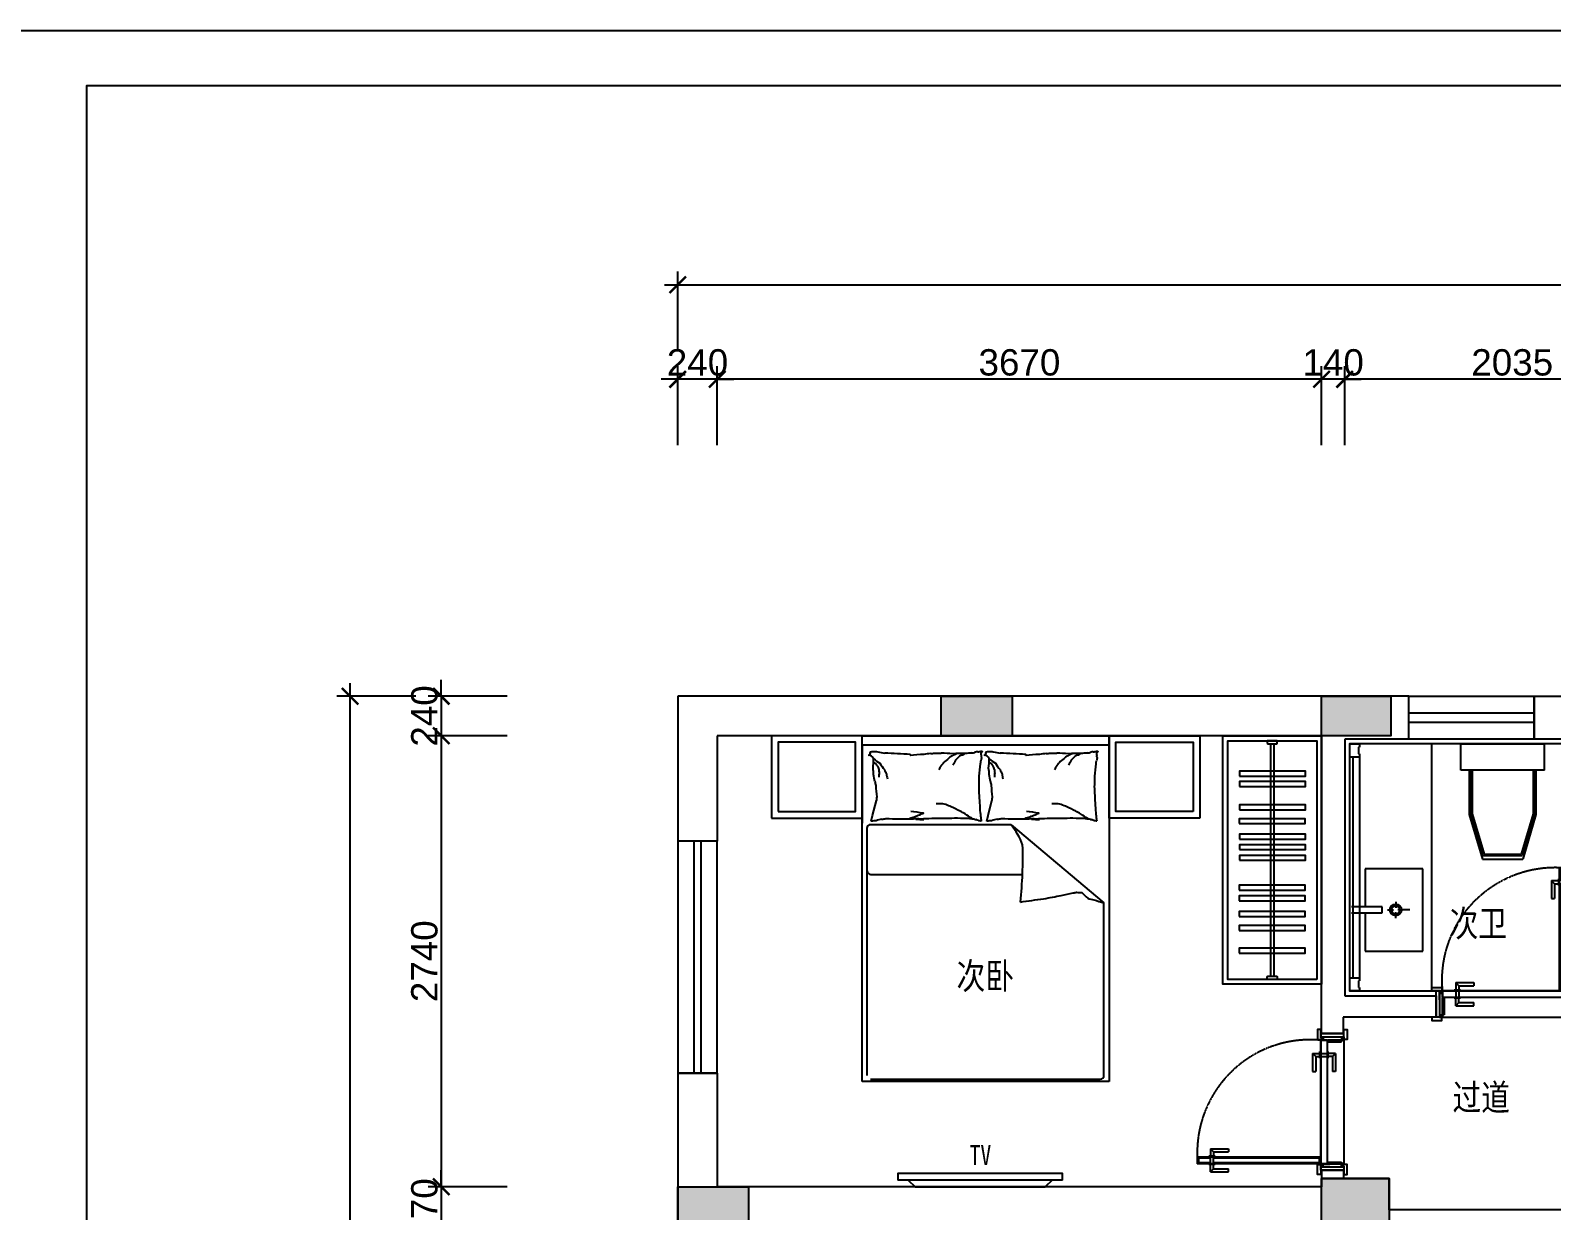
# Model space of a CAD drawing. Header units: millimetres. Extents: x 148889 to 229003, y -70503 to 111106.
# Drawn here: x 173253 to 182490, y 2003 to 9174 of the extents above; entities that cross this region are included whole.
import ezdxf
from ezdxf.lldxf.tags import DXFTag

# ---------------------------------------------------------------- set-up
doc = ezdxf.new("R2010")
doc.units = ezdxf.units.MM
doc.header["$PDMODE"] = 3
doc.linetypes.add('DASHED2', pattern=[0.375, 0.25, -0.125])
doc.linetypes.add('HIDDEN', pattern=[0.375, 0.25, -0.125])
for name, color, linetype in [('8', 8, 'Continuous'), ('C-门套', 16, 'Continuous'), ('P-原墙线', 7, 'Continuous'), ('P-固定家具1(到顶)', 3, 'Continuous'), ('P-固定家具2(不到顶)', 2, 'Continuous'), ('P-外部尺寸', 44, 'Continuous'), ('P-完成面', 1, 'Continuous'), ('P-文字', 3, 'Continuous'), ('P-新墙线', 4, 'Continuous'), ('P-洁具', 3, 'Continuous'), ('P-活动家具', 3, 'Continuous'), ('P-窗', 3, 'Continuous'), ('P-门', 1, 'Continuous'), ('P-门套', 1, 'Continuous'), ('大墨图框', 4, 'Continuous')]:
    doc.layers.add(name, color=color, linetype=linetype)
doc.styles.add('Arial', font='arial.ttf')
doc.styles.add('H1', font='SimSun.ttf')
tags = doc.linetypes.add('ACAD_ISO03W100', pattern=[30, 12, -18]).pattern_tags.tags
tags[6:7] = [DXFTag(74, 4), DXFTag(75, 0), DXFTag(340, '0'), DXFTag(46, 1.0), DXFTag(50, 0.0), DXFTag(44, 0.0), DXFTag(45, 0.0)]
tags[4:5] = [DXFTag(74, 4), DXFTag(75, 0), DXFTag(340, '0'), DXFTag(46, 1.0), DXFTag(50, 0.0), DXFTag(44, 0.0), DXFTag(45, 0.0)]
doc.dimstyles.new('1比80', dxfattribs={"dimscale": 80, "dimtxt": 2, "dimasz": 1.25, "dimexe": 1, "dimexo": 1, "dimgap": 0.25, "dimtad": 1, "dimdec": 0, "dimrnd": 0.005, "dimzin": 0, "dimdsep": 46, "dimtxsty": 'Arial', "dimblk": 'ARCHTICK', "dimcen": 0.125, "dimdle": 1, "dimclrd": 44, "dimclre": 44, "dimclrt": 50, "dimadec": 0, "dimazin": 0, "dimtfac": 1, "dimtdec": 0, "dimtix": 1, "dimtmove": 2, "dimatfit": 3, "dimldrblk": 'DOT', "dimfxl": 5, "dimfxlon": 1, "dimtvp": 1, "dimtolj": 1, "dimtzin": 0, "dimarcsym": 0})

# ---------------------------------------------------------------- blocks, each defined once
blk = doc.blocks.new('_ArchTick')
at = {"color": 0, "linetype": 'ByBlock', "const_width": 0.15}
blk.add_lwpolyline([(-0.5, -0.5), (0.5, 0.5)], dxfattribs=at)
blk = doc.blocks.new('*D160')
at = {"layer": 'Defpoints', "color": 0}
for p in [(181234, 7053.9), (183269, 6108.4), (181234, 4868.4)]:
    blk.add_point(p, dxfattribs=at)
at = {"layer": 'P-外部尺寸', "color": 44, "lineweight": -2}
for p, q in [((181234, 6653.9), (181234, 7133.9)), ((183269, 6653.9), (183269, 7133.9)), ((183349, 7053.9), (181154, 7053.9))]:
    blk.add_line(p, q, dxfattribs=at)
at = {"layer": 'P-外部尺寸', "color": 44, "lineweight": -2, "xscale": 100, "yscale": 100, "zscale": 100, "rotation": 180}
blk.add_blockref('_ArchTick', (181234, 7053.9), dxfattribs=at)
at = {"layer": 'P-外部尺寸', "color": 44, "lineweight": -2, "xscale": 100, "yscale": 100, "zscale": 100}
blk.add_blockref('_ArchTick', (183269, 7053.9), dxfattribs=at)
at = {"layer": 'P-外部尺寸', "color": 50, "insert": (182251.5, 7155.7), "char_height": 160, "attachment_point": 5, "style": 'Arial'}
blk.add_mtext('\\A1;2035', dxfattribs=at)
blk = doc.blocks.new('_Dot')
at = {"color": 0, "linetype": 'ByBlock', "lineweight": -2}
blk.add_line((-0.5, 0), (-1, 0), dxfattribs=at)
at = {"color": 0, "linetype": 'ByBlock', "const_width": 0.5}
blk.add_lwpolyline([(-0.25, 0, 1), (0.25, 0, 1)], format="xyb", close=True, dxfattribs=at)
blk = doc.blocks.new('*D161')
at = {"layer": 'Defpoints', "color": 0}
for p in [(181094, 7053.9), (181094, 4888.4), (181234, 4868.4)]:
    blk.add_point(p, dxfattribs=at)
at = {"layer": 'P-外部尺寸', "color": 44, "lineweight": -2}
for p, q in [((181094, 6653.9), (181094, 7133.9)), ((181234, 6653.9), (181234, 7133.9)), ((181094, 7053.9), (180994, 7053.9)), ((181234, 7053.9), (181094, 7053.9)), ((181234, 7053.9), (181334, 7053.9))]:
    blk.add_line(p, q, dxfattribs=at)
at = {"layer": 'P-外部尺寸', "color": 44, "lineweight": -2, "xscale": 100, "yscale": 100, "zscale": 100}
blk.add_blockref('_ArchTick', (181094, 7053.9), dxfattribs=at)
at = {"layer": 'P-外部尺寸', "color": 44, "lineweight": -2, "xscale": 100, "yscale": 100, "zscale": 100, "rotation": 180}
blk.add_blockref('_ArchTick', (181234, 7053.9), dxfattribs=at)
at = {"layer": 'P-外部尺寸', "color": 50, "insert": (181164, 7155.6), "char_height": 160, "attachment_point": 5, "style": 'Arial'}
blk.add_mtext('\\A1;140', dxfattribs=at)
blk = doc.blocks.new('*D162')
at = {"layer": 'Defpoints', "color": 0}
for p in [(177424, 7053.9), (177424, 4888.4), (181094, 4888.4)]:
    blk.add_point(p, dxfattribs=at)
at = {"layer": 'P-外部尺寸', "color": 44, "lineweight": -2}
for p, q in [((177424, 6653.9), (177424, 7133.9)), ((181094, 6653.9), (181094, 7133.9)), ((181174, 7053.9), (177344, 7053.9))]:
    blk.add_line(p, q, dxfattribs=at)
at = {"layer": 'P-外部尺寸', "color": 44, "lineweight": -2, "xscale": 100, "yscale": 100, "zscale": 100, "rotation": 180}
blk.add_blockref('_ArchTick', (177424, 7053.9), dxfattribs=at)
at = {"layer": 'P-外部尺寸', "color": 44, "lineweight": -2, "xscale": 100, "yscale": 100, "zscale": 100}
blk.add_blockref('_ArchTick', (181094, 7053.9), dxfattribs=at)
at = {"layer": 'P-外部尺寸', "color": 50, "insert": (179259, 7155.7), "char_height": 160, "attachment_point": 5, "style": 'Arial'}
blk.add_mtext('\\A1;3670', dxfattribs=at)
blk = doc.blocks.new('*D163')
at = {"layer": 'Defpoints', "color": 0}
for p in [(177184, 7053.9), (177184, 4888.4), (177424, 4888.4)]:
    blk.add_point(p, dxfattribs=at)
at = {"layer": 'P-外部尺寸', "color": 44, "lineweight": -2}
for p, q in [((177184, 6653.9), (177184, 7133.9)), ((177424, 6653.9), (177424, 7133.9)), ((177184, 7053.9), (177084, 7053.9)), ((177424, 7053.9), (177184, 7053.9)), ((177424, 7053.9), (177524, 7053.9))]:
    blk.add_line(p, q, dxfattribs=at)
at = {"layer": 'P-外部尺寸', "color": 44, "lineweight": -2, "xscale": 100, "yscale": 100, "zscale": 100}
blk.add_blockref('_ArchTick', (177184, 7053.9), dxfattribs=at)
at = {"layer": 'P-外部尺寸', "color": 44, "lineweight": -2, "xscale": 100, "yscale": 100, "zscale": 100, "rotation": 180}
blk.add_blockref('_ArchTick', (177424, 7053.9), dxfattribs=at)
at = {"layer": 'P-外部尺寸', "color": 50, "insert": (177304, 7155.6), "char_height": 160, "attachment_point": 5, "style": 'Arial'}
blk.add_mtext('\\A1;240', dxfattribs=at)
blk = doc.blocks.new('*D164')
at = {"layer": 'Defpoints', "color": 0}
for p in [(177967.7, 5128.4), (175747.9, 4888.4), (177967.7, 4888.4)]:
    blk.add_point(p, dxfattribs=at)
at = {"layer": 'P-外部尺寸', "color": 44, "lineweight": -2}
for p, q in [((175747.9, 5128.4), (175747.9, 5228.4)), ((176147.9, 5128.4), (175667.9, 5128.4)), ((175747.9, 5128.4), (175747.9, 4888.4)), ((176147.9, 4888.4), (175667.9, 4888.4)), ((175747.9, 4888.4), (175747.9, 4788.4))]:
    blk.add_line(p, q, dxfattribs=at)
at = {"layer": 'P-外部尺寸', "color": 44, "lineweight": -2, "xscale": 100, "yscale": 100, "zscale": 100}
for p, rotation in [((175747.9, 5128.4), 270), ((175747.9, 4888.4), 90)]:
    blk.add_blockref('_ArchTick', p, dxfattribs=dict(at, rotation=rotation))
at = {"layer": 'P-外部尺寸', "color": 50, "insert": (175646.2, 5008.4), "char_height": 160, "attachment_point": 5, "rotation": 90, "style": 'Arial'}
blk.add_mtext('\\A1;240', dxfattribs=at)
blk = doc.blocks.new('*D165')
at = {"layer": 'Defpoints', "color": 0}
for p in [(177967.7, 4888.4), (175747.9, 2148.4), (178732.7, 2148.4)]:
    blk.add_point(p, dxfattribs=at)
at = {"layer": 'P-外部尺寸', "color": 44, "lineweight": -2}
for p, q in [((175747.9, 4968.4), (175747.9, 2068.4)), ((176147.9, 4888.4), (175667.9, 4888.4)), ((176147.9, 2148.4), (175667.9, 2148.4))]:
    blk.add_line(p, q, dxfattribs=at)
at = {"layer": 'P-外部尺寸', "color": 44, "lineweight": -2, "xscale": 100, "yscale": 100, "zscale": 100}
for p, rotation in [((175747.9, 4888.4), 90), ((175747.9, 2148.4), 270)]:
    blk.add_blockref('_ArchTick', p, dxfattribs=dict(at, rotation=rotation))
at = {"layer": 'P-外部尺寸', "color": 50, "insert": (175646.2, 3518.4), "char_height": 160, "attachment_point": 5, "rotation": 90, "style": 'Arial'}
blk.add_mtext('\\A1;2740', dxfattribs=at)
blk = doc.blocks.new('*D166')
at = {"layer": 'Defpoints', "color": 0}
for p in [(178732.7, 2148.4), (175747.9, 1878.4), (178732.7, 1878.4)]:
    blk.add_point(p, dxfattribs=at)
at = {"layer": 'P-外部尺寸', "color": 44, "lineweight": -2}
for p, q in [((175747.9, 2148.4), (175747.9, 2248.4)), ((176147.9, 2148.4), (175667.9, 2148.4)), ((175747.9, 2148.4), (175747.9, 1878.4)), ((176147.9, 1878.4), (175667.9, 1878.4)), ((175747.9, 1878.4), (175747.9, 1778.4))]:
    blk.add_line(p, q, dxfattribs=at)
at = {"layer": 'P-外部尺寸', "color": 44, "lineweight": -2, "xscale": 100, "yscale": 100, "zscale": 100}
for p, rotation in [((175747.9, 2148.4), 270), ((175747.9, 1878.4), 90)]:
    blk.add_blockref('_ArchTick', p, dxfattribs=dict(at, rotation=rotation))
at = {"layer": 'P-外部尺寸', "color": 50, "insert": (175646.2, 2013.4), "char_height": 160, "attachment_point": 5, "rotation": 90, "style": 'Arial'}
blk.add_mtext('\\A1;270', dxfattribs=at)
blk = doc.blocks.new('*D171')
at = {"layer": 'Defpoints', "color": 0}
for p in [(175194.4, 5128.4), (176147.9, 5128.4), (176147.9, -3586.6)]:
    blk.add_point(p, dxfattribs=at)
at = {"layer": 'P-外部尺寸', "color": 44, "lineweight": -2}
for p, q in [((175194.4, -3666.6), (175194.4, 5208.4)), ((175594.4, 5128.4), (175114.4, 5128.4)), ((175594.4, -3586.6), (175114.4, -3586.6))]:
    blk.add_line(p, q, dxfattribs=at)
at = {"layer": 'P-外部尺寸', "color": 44, "lineweight": -2, "xscale": 100, "yscale": 100, "zscale": 100}
for p, rotation in [((175194.4, 5128.4), 90), ((175194.4, -3586.6), 270)]:
    blk.add_blockref('_ArchTick', p, dxfattribs=dict(at, rotation=rotation))
at = {"layer": 'P-外部尺寸', "color": 50, "insert": (175092.7, 770.9), "char_height": 160, "attachment_point": 5, "rotation": 90, "style": 'Arial'}
blk.add_mtext('\\A1;8715', dxfattribs=at)
blk = doc.blocks.new('*D172')
at = {"layer": 'Defpoints', "color": 0}
for p in [(191009, 7628.7), (177184, 6653.9), (191009, 6653.9)]:
    blk.add_point(p, dxfattribs=at)
at = {"layer": 'P-外部尺寸', "color": 44, "lineweight": -2}
for p, q in [((177184, 7228.7), (177184, 7708.7)), ((191009, 7228.7), (191009, 7708.7)), ((177104, 7628.7), (191089, 7628.7))]:
    blk.add_line(p, q, dxfattribs=at)
at = {"layer": 'P-外部尺寸', "color": 44, "lineweight": -2, "xscale": 100, "yscale": 100, "zscale": 100, "rotation": 180}
blk.add_blockref('_ArchTick', (177184, 7628.7), dxfattribs=at)
at = {"layer": 'P-外部尺寸', "color": 44, "lineweight": -2, "xscale": 100, "yscale": 100, "zscale": 100}
blk.add_blockref('_ArchTick', (191009, 7628.7), dxfattribs=at)
at = {"layer": 'P-外部尺寸', "color": 50, "insert": (184096.5, 7730.5), "char_height": 160, "attachment_point": 5, "style": 'Arial'}
blk.add_mtext('\\A1;13825', dxfattribs=at)
blk = doc.blocks.new('A$C6B365CFD')
at = {"layer": 'P-活动家具'}
for p, q in [((550, 0), (550, 2100)), ((550, 2100), (2050, 2100)), ((550, 2044), (2050, 2044)), ((2050, 2100), (2050, 0)), ((2050, 0), (550, 0))]:
    blk.add_line(p, q, dxfattribs=at)
at = {"layer": 'P-活动家具', "color": 252}
for p, q in [((550, 2044), (550, 1568.9)), ((2050, 2044), (2050, 1568.9)), ((613.3, 1615.2), (636.2, 1707)), ((1315.1, 1615.2), (1338.1, 1707)), ((604.9, 1581.9), (613.3, 1615.2)), ((1306.8, 1581.9), (1315.1, 1615.2)), ((578.7, 1537.2), (578.7, 35.7)), ((1453.9, 1559.4), (600.9, 1559.4)), ((1453.9, 1559.4), (2018.4, 1084.5)), ((600.9, 1256.5), (1522.5, 1256.5)), ((2018.4, 35.7), (2018.4, 1084.5)), ((600.9, 13.5), (1996.2, 13.5))]:
    blk.add_line(p, q, dxfattribs=at)
at = {"layer": 'P-活动家具'}
for points in [[(0, 1600), (550, 1600), (550, 2100), (0, 2100)], [(2600, 1600), (2050, 1600), (2050, 2100), (2600, 2100)]]:
    blk.add_lwpolyline(points, close=True, dxfattribs=at)
at = {"layer": 'P-活动家具', "color": 252}
for points in [[(40, 1640), (510, 1640), (510, 2060), (40, 2060)], [(2560, 1640), (2090, 1640), (2090, 2060), (2560, 2060)]]:
    blk.add_lwpolyline(points, close=True, dxfattribs=at)
for points in [[(617.7, 1943.5, 0.05369), (633.5, 1929.1, 0.070312), (642.5, 1915.5, 0.015448), (646.6, 1906, 0.013244), (650.8, 1894.6, 0.082127), (654.1, 1874.5, 0.064164), (650.8, 1848.7)], [(619.3, 1961.4, 0.077379), (658, 1933.2, 0.077379), (686.3, 1894.6, 0.047525), (697.3, 1867.3, 0.047525), (703, 1838.3)], [(1122.7, 1990.5, -0.027842), (1096.3, 1978.7, -0.048685), (1082.4, 1969.7, -0.023666), (1051.3, 1942.6, -0.031223), (1030.2, 1919.6, -0.046801), (1024.5, 1911.1, -0.023191), (1015.6, 1892.5)], [(1213.8, 1996.8, -0.088153), (1175.5, 1992.9, -0.088153), (1140.8, 1975.9, -0.077547), (1116.7, 1951.9, -0.077547), (1101.1, 1921.7)], [(1319.6, 1943.5, 0.05369), (1335.3, 1929.1, 0.070312), (1344.4, 1915.5, 0.015448), (1348.5, 1906, 0.013244), (1352.7, 1894.6, 0.082127), (1356, 1874.5, 0.064164), (1352.7, 1848.7)], [(1321.2, 1961.4, 0.077379), (1359.9, 1933.2, 0.077379), (1388.2, 1894.6, 0.047525), (1399.2, 1867.3, 0.047525), (1404.9, 1838.3)], [(1824.6, 1990.5, -0.027842), (1798.2, 1978.7, -0.048685), (1784.2, 1969.7, -0.023666), (1753.2, 1942.6, -0.031223), (1732.1, 1919.6, -0.046801), (1726.4, 1911.1, -0.023191), (1717.5, 1892.5)], [(1915.7, 1996.8, -0.088153), (1877.3, 1992.9, -0.088153), (1842.7, 1975.9, -0.077547), (1818.6, 1951.9, -0.077547), (1803, 1921.7)], [(1218, 1596.4, -0.016108), (1174.7, 1625.6, -0.024599), (1145, 1642.3, -0.009477), (1090.5, 1668.2, -0.015937), (1057.3, 1681.9, -0.072521), (1039.2, 1685.9, -0.033339), (998.9, 1686.1)], [(1919.9, 1596.4, -0.016108), (1876.6, 1625.6, -0.024599), (1846.8, 1642.3, -0.009477), (1792.4, 1668.2, -0.015937), (1759.2, 1681.9, -0.072521), (1741.1, 1685.9, -0.033339), (1700.8, 1686.1)], [(837.5, 1598.1, -0.009729), (867.8, 1608.2, -0.009729), (897.7, 1619.4, -0.007971), (921.8, 1629.4, -0.002711), (845.7, 1640.2)], [(1539.3, 1598.1, -0.009729), (1569.7, 1608.2, -0.009729), (1599.6, 1619.4, -0.007971), (1623.7, 1629.4, -0.002711), (1547.5, 1640.2)], [(1510.8, 1089.2, -0.007297), (1651.9, 1109, -0.009508), (1759.4, 1129, -0.006616), (1831.7, 1145, 0.023828), (1851.9, 1148.7, 0.052541), (1883.7, 1148.2, 0.032755), (1919.9, 1112.6, 0.013133), (1957.1, 1103.1, 0.007859), (2018.4, 1084.5)]]:
    blk.add_lwpolyline(points, format="xyb", dxfattribs=at)
for centre, radius, start, end in [((585.6, 1996.5), 14.6, 281.27238, 26.58052), ((585.6, 1944.3), 38, 26.58052, 85.59979), ((598.7, 2103.5), 100.4, 270, 281.27238), ((72.9, 1961.7), 546.5, 353.76763, 360), ((644.6, 2182.1), 179, 261.5628, 270), ((736.4, 2329), 338.6, 254.25602, 261.5628), ((545.2, -2387.9), 4384.2, 86.1196, 88.15023), ((839.3, 1983.1), 4.11, 303.62062, 49.83043), ((924.4, 1461.1), 525.1, 90.00391, 99.07304), ((1028.4, 1407.4), 588.1, 96.08669, 100.18988), ((958.5, 2161.3), 169.3, 272.53858, 280.18988), ((1015.4, 2315.5), 321.9, 265.19815, 272.53858), ((1019.9, 1023.7), 970.2, 85.19815, 89.42426), ((1156.4, 331.2), 1660.3, 89.42426, 91.90789), ((1256.7, 1083.2), 912, 91.90789, 95.25919), ((1256.9, 1943.2), 59.9, 95.25919, 120.65125), ((1253.8, 2034.8), 32.1, 265.69746, 300.65125), ((1052.6, 1976.3), 220.4, 347.89054, 352.3191), ((1280.5, 2033.1), 27.9, 248.2117, 265.69746), ((1541.6, 1908.2), 273.4, 167.89054, 171.86652), ((1308.2, 1978.8), 36.4, 171.86652, 201.42098), ((1273.2, 2001.4), 4.75, 258.10694, 338.0096), ((1256.1, 1990.5), 17.3, 338.0096, 21.42098), ((1280.1, 2000.5), 2.58, 78.10694, 199.56397), ((1282, 2006.6), 3.8, 199.56397, 248.2117), ((1287.5, 1996.5), 14.6, 281.27238, 26.58052), ((1287.4, 1944.3), 38, 26.58052, 85.59979), ((1300.5, 2103.5), 100.4, 270, 281.27238), ((774.8, 1961.7), 546.5, 353.76763, 360), ((1346.4, 2182.1), 179, 261.5628, 270), ((1438.3, 2329), 338.6, 254.25602, 261.5628), ((1247.1, -2387.9), 4384.2, 86.1196, 88.15023), ((1541.2, 1983.1), 4.11, 303.62062, 49.83043), ((1626.3, 1461.1), 525.1, 90.00391, 99.07304), ((1730.3, 1407.4), 588.1, 96.08669, 100.18988), ((1660.4, 2161.3), 169.3, 272.53858, 280.18988), ((1717.3, 2315.5), 321.9, 265.19815, 272.53858), ((1721.8, 1023.7), 970.2, 85.19815, 89.42426), ((1858.3, 331.2), 1660.3, 89.42426, 91.90789), ((1958.6, 1083.2), 912, 91.90789, 95.25919), ((1958.8, 1943.2), 59.9, 95.25919, 120.65125), ((1955.7, 2034.8), 32.1, 265.69746, 300.65125), ((1754.5, 1976.3), 220.4, 347.89054, 352.3191), ((1982.4, 2033.1), 27.9, 248.2117, 265.69746), ((2243.5, 1908.2), 273.4, 167.89054, 171.86652), ((2010.1, 1978.8), 36.4, 171.86652, 201.42098), ((1975.1, 2001.4), 4.75, 258.10694, 338.0096), ((1958, 1990.5), 17.3, 338.0096, 21.42098), ((1981.9, 2000.5), 2.58, 78.10694, 199.56397), ((1983.9, 2006.6), 3.8, 199.56397, 248.2117), ((392.7, 1864.2), 226.6, 360, 9.68436), ((-338.6, 1657.1), 980, 9.68436, 12.19838), ((506.9, 1832.6), 754.1, 356.63125, 1.63309), ((255.3, 1989.7), 1014.5, 352.3191, 356.63125), ((1094.6, 1864.2), 226.6, 360, 9.68436), ((363.3, 1657.1), 980, 9.68436, 12.19838), ((1208.8, 1832.6), 754.1, 356.63125, 1.63309), ((957.2, 1989.7), 1014.5, 352.3191, 356.63125), ((976.4, 1871.1), 352.4, 188.00505, 192.19838), ((1363.2, 1830.7), 732, 182.66488, 188.00505), ((-255, 1707.4), 1516.9, 1.63309, 3.05496), ((1678.3, 1871.1), 352.4, 188.00505, 192.19838), ((2065.1, 1830.7), 732, 182.66488, 188.00505), ((446.8, 1707.4), 1516.9, 1.63309, 3.05496), ((711.4, 1710.5), 75.2, 165.9548, 182.66488), ((-13861, 824.5), 15150.6, 3.05496, 3.50486), ((1413.2, 1710.5), 75.2, 165.9548, 182.66488), ((-13159.1, 824.5), 15150.6, 3.05496, 3.50486), ((605, 1580.8), 1.02, 345.95506, 94.08294), ((655.5, 1283.9), 300.8, 94.08294, 99.4841), ((710.4, 1340.4), 255.2, 99.4841, 107.38641), ((653.4, 1724.3), 133, 276.43405, 287.38641), ((801.1, 3367.5), 1773.4, 266.51017, 271.94522), ((873.6, 1339.8), 255.6, 78.44144, 92.74906), ((816, 2861), 1268.9, 272.69346, 274.76579), ((997.3, 3053.5), 1465.1, 265.23375, 267.16236), ((881.4, 3089.4), 1493.5, 271.53552, 274.12818), ((1020.7, 7953.6), 6353.9, 269.71345, 270.97038), ((1208.9, 2891.5), 1293.3, 266.42603, 269.71345), ((1238.5, 1756.1), 162.1, 257.13096, 266.42603), ((1251.5, 1639.1), 50.3, 242.71588, 257.13096), ((1216.5, 1508.2), 85.3, 62.71588, 73.77885), ((1243.5, 1487.5), 97.2, 73.77885, 82.8796), ((916.6, 1569.9), 356.9, 3.50486, 9.99836), ((1272.1, 1580.4), 1.47, 82.8796, 163.30223), ((1293.4, 1585.6), 21.5, 163.30223, 189.99836), ((1306.9, 1580.8), 1.02, 345.95506, 94.08294), ((1357.4, 1283.9), 300.8, 94.08294, 99.4841), ((1412.3, 1340.4), 255.2, 99.4841, 107.38641), ((1355.3, 1724.3), 133, 276.43405, 287.38641), ((1503, 3367.5), 1773.4, 266.51017, 271.94522), ((1575.5, 1339.8), 255.6, 78.44144, 92.74906), ((1517.8, 2861), 1268.9, 272.69346, 274.76579), ((1699.2, 3053.5), 1465.1, 265.23375, 267.16236), ((1583.3, 3089.4), 1493.5, 271.53552, 274.12818), ((1722.5, 7953.6), 6353.9, 269.71345, 270.97038), ((1910.8, 2891.5), 1293.3, 266.42603, 269.71345), ((1940.4, 1756.1), 162.1, 257.13096, 266.42603), ((1953.4, 1639.1), 50.3, 242.71588, 257.13096), ((1918.3, 1508.2), 85.3, 62.71588, 73.77885), ((1945.4, 1487.5), 97.2, 73.77885, 82.8796), ((1618.5, 1569.9), 356.9, 3.50486, 9.99836), ((1973.9, 1580.4), 1.47, 82.8796, 163.30223), ((1995.3, 1585.6), 21.5, 163.30223, 189.99836), ((600.9, 1537.2), 22.2, 90, 180), ((1133, 1293.5), 416.7, 20.14884, 39.64454), ((-974.7, 1359.3), 2500.1, 353.79846, 1.78212), ((603.3, 1278.6), 22.2, 180, 270), ((1996.2, 35.7), 22.2, 270, 360)]:
    blk.add_arc(centre, radius, start, end, dxfattribs=at)
blk = doc.blocks.new('A$C224B1EEF')
at = {"color": 252}
for p, q in [((59.8, 427.4), (134.4, 679.4)), ((68.5, 426.1), (140.9, 670.6)), ((373, 679.4), (134.4, 679.4)), ((366.5, 670.6), (140.9, 670.6)), ((438.8, 426.1), (366.5, 670.6)), ((447.5, 427.4), (373, 679.4)), ((59.8, 160), (59.8, 427.4)), ((68.5, 160), (68.5, 426.1)), ((438.8, 160), (438.8, 426.1)), ((447.5, 160), (447.5, 427.4))]:
    blk.add_line(p, q, dxfattribs=at)
at = {"layer": '8'}
for p, q in [((0, 160), (507.4, 160)), ((0, 160), (0, 1)), ((0, 160), (0, 1)), ((507.4, 160), (507.4, 1)), ((507.4, 160), (507.4, 1)), ((507.4, 1), (0, 1))]:
    blk.add_line(p, q, dxfattribs=at)
at = {"layer": 'P-固定家具2(不到顶)', "color": 3}
for p, q in [((51.1, 428.7), (131.7, 701.1)), ((375.6, 701.1), (131.7, 701.1)), ((456.2, 428.7), (375.6, 701.1)), ((51.1, 160), (51.1, 428.7)), ((456.2, 160), (456.2, 428.7))]:
    blk.add_line(p, q, dxfattribs=at)
blk = doc.blocks.new('A$C404574AA')
at = {"layer": 'P-门', "color": 252, "linetype": 'ACAD_ISO03W100', "ltscale": 0.001}
for p, q in [((50, 753, 233.2), (50, 3, 233.2)), ((50, 753, 233.2), (90, 753, 233.2)), ((90, 753, 233.2), (90, 3, 233.2)), ((90, 3, 233.2), (90, 743, 233.2)), ((0, 82.9, 233.2), (0, 192.4, 233.2)), ((0, 192.4, 233.2), (19, 192.4, 233.2)), ((19, 101.9, 233.2), (19, 192.4, 233.2)), ((140, 192.4, 233.2), (121, 192.4, 233.2)), ((121, 101.9, 233.2), (121, 192.4, 233.2)), ((140, 82.9, 233.2), (140, 192.4, 233.2)), ((19, 101.9, 233.2), (0, 82.9, 233.2)), ((19, 101.9, 233.2), (45, 101.9, 233.2)), ((45, 112.4, 233.2), (45, 72.4, 233.2)), ((45, 112.4, 233.2), (50, 112.4, 233.2)), ((90, 102.2, 233.2), (50, 102.2, 233.2)), ((95, 112.4, 233.2), (90, 112.4, 233.2)), ((95, 112.4, 233.2), (95, 72.4, 233.2)), ((121, 101.9, 233.2), (95, 101.9, 233.2)), ((121, 101.9, 233.2), (140, 82.9, 233.2)), ((0, 82.9, 233.2), (45, 82.9, 233.2)), ((45, 72.4, 233.2), (50, 72.4, 233.2)), ((90, 82.7, 233.2), (50, 82.7, 233.2)), ((50, 3, 233.2), (90, 3, 233.2)), ((95, 72.4, 233.2), (90, 72.4, 233.2)), ((140, 82.9, 233.2), (95, 82.9, 233.2))]:
    blk.add_line(p, q, dxfattribs=at)
at = {"layer": 'P-门'}
for p, q in [((90, 753, 233.2), (840, 753, 233.2)), ((90, 713, 233.2), (90, 753, 233.2)), ((650.6, 803, 233.2), (650.6, 784, 233.2)), ((760.1, 803, 233.2), (650.6, 803, 233.2)), ((741.1, 784, 233.2), (650.6, 784, 233.2)), ((730.6, 758, 233.2), (730.6, 753, 233.2)), ((730.6, 758, 233.2), (770.6, 758, 233.2)), ((740.8, 753, 233.2), (740.8, 713, 233.2)), ((741.1, 784, 233.2), (760.1, 803, 233.2)), ((741.1, 784, 233.2), (741.1, 758, 233.2)), ((760.1, 803, 233.2), (760.1, 758, 233.2)), ((760.3, 753, 233.2), (760.3, 713, 233.2)), ((770.6, 758, 233.2), (770.6, 753, 233.2)), ((840, 713, 233.2), (840, 753, 233.2)), ((90, 713, 233.2), (840, 713, 233.2)), ((741.1, 682, 233.2), (650.6, 682, 233.2)), ((650.6, 663, 233.2), (650.6, 682, 233.2)), ((760.1, 663, 233.2), (650.6, 663, 233.2)), ((730.6, 708, 233.2), (730.6, 713, 233.2)), ((730.6, 708, 233.2), (770.6, 708, 233.2)), ((741.1, 682, 233.2), (741.1, 708, 233.2)), ((741.1, 682, 233.2), (760.1, 663, 233.2)), ((760.1, 663, 233.2), (760.1, 708, 233.2)), ((770.6, 708, 233.2), (770.6, 713, 233.2))]:
    blk.add_line(p, q, dxfattribs=at)
at = {"layer": 'P-门', "color": 252}
for p, q in [((100, 713, 233.2), (100, 753, 233.2)), ((100, 747, 233.2), (740.8, 747, 233.2)), ((760.3, 747, 233.2), (832, 747, 233.2)), ((832, 713, 233.2), (832, 753, 233.2)), ((100, 719, 233.2), (740.8, 719, 233.2)), ((760.3, 719, 233.2), (832, 719, 233.2))]:
    blk.add_line(p, q, dxfattribs=at)
at = {"layer": 'P-门', "color": 252, "linetype": 'DASHED2'}
blk.add_arc((154.7, 685.8, 233.2), 685.8, 264.58541, 2.27588, dxfattribs=at)
blk = doc.blocks.new('A$C6DFF2702')
for p, q in [((0, 40), (1000, 40)), ((62.8, 40), (104.7, 0)), ((937.2, 40), (895.3, 0))]:
    blk.add_line(p, q)
for points in [[(0, 40), (0, 80), (1000, 80), (1000, 40)], [(895.3, 0), (104.7, 0)]]:
    blk.add_lwpolyline(points)
blk = doc.blocks.new('A$C435F4F1D')
at = {"layer": 'P-活动家具', "xscale": -1}
blk.add_blockref('A$C6DFF2702', (1000, 0), dxfattribs=at)
at = {"layer": 'P-文字', "style": 'H1', "width": 0.8}
blk.add_text('TV', height=120, dxfattribs=at).set_placement((436.6, 133))
blk = doc.blocks.new('sfbhsrdfbh')
at = {"layer": '大墨图框', "color": 4, "linetype": 'ByBlock', "ltscale": 100}
for points in [[(56.17, 280.38), (476.17, 280.38), (476.17, -16.59), (56.17, -16.59)], [(438.91, 274.48), (68.08, 274.48), (68.08, -8.51), (438.91, -8.51)]]:
    blk.add_lwpolyline(points, close=True, dxfattribs=at)

msp = doc.modelspace()

# ---------------------------------------------------------------- hatches: boundary and pattern name
at = {"layer": 'P-原墙线'}
h = msp.add_hatch(color=8, dxfattribs=at)
h.dxf.hatch_style = 1
h.paths.add_polyline_path([(188999, 6108.4), (188999, 5798.4), (189409, 5798.4), (189409, 6108.4)])
h.paths.add_polyline_path([(189299, 2638.4), (188999, 2638.4), (188999, 2138.4), (189299, 2138.4)])
h.paths.add_polyline_path([(189399, -1236.6), (188999, -1236.6), (188999, -1586.6), (189399, -1586.6)])
h.paths.add_polyline_path([(190569, -1586.6), (191219, -1586.6), (191219, -1236.6), (190569, -1236.6)])
h.paths.add_polyline_path([(184379, -3316.6), (184379, -3736.6), (184754, -3736.6), (184754, -3316.6)])
h.paths.add_polyline_path([(186824, -4886.6), (187099, -4886.6), (187099, -4556.6), (186824, -4556.6)])
h.paths.add_polyline_path([(190569, -4646.6), (190569, -4886.6), (191219, -4886.6), (191219, -4646.6)])
h.paths.add_polyline_path([(179204, -3196.6), (178724, -3196.6), (178724, -3586.6), (179204, -3586.6)])
h.paths.add_polyline_path([(177754, -1116.6), (177754, -866.6), (177184, -866.6), (177184, -1116.6)])
h.paths.add_polyline_path([(177184, 2148.4), (177184, 1788.4), (177614, 1788.4), (177614, 2148.4)])
h.paths.add_polyline_path([(181504, 1878.4), (181504, 2198.4), (181094, 2198.4), (181094, 1878.4)])
h.paths.add_polyline_path([(184289, 1878.4), (184614, 1878.4), (184614, 2508.4), (184289, 2508.4)])
h.paths.add_polyline_path([(183509, 6108.4), (183269, 6108.4), (183269, 5748.4), (183509, 5748.4)])
h.paths.add_polyline_path([(181514, 4888.4), (181514, 5128.4), (181094, 5128.4), (181094, 4888.4)])
h.paths.add_polyline_path([(179214, 5128.4), (178784, 5128.4), (178784, 4888.4), (179214, 4888.4)])

# ---------------------------------------------------------------- linework, layer by layer
at = {"layer": 'C-门套', "linetype": 'HIDDEN', "elevation": 116.6}
for points in [[(181829, 3178.4), (182579, 3178.4), (182579, 3338.4), (181829, 3338.4)], [(181229, 3038.4), (181229, 2288.4), (181089, 2288.4), (181089, 3038.4)]]:
    msp.add_lwpolyline(points, close=True, dxfattribs=at)
at = {"layer": 'C-门套', "linetype": 'HIDDEN'}
msp.add_lwpolyline([(181504, 1878.4), (182604, 1878.4), (182604, 2008.4), (181504, 2008.4)], close=True, dxfattribs=at)
at = {"layer": 'P-原墙线'}
for p, q in [((181624, 5128.4), (177184, 5128.4)), ((177184, 5128.4), (177184, 4248.4)), ((181624, 4868.4), (181624, 5128.4)), ((182384, 4868.4), (182384, 5128.4)), ((182384, 5128.4), (183269, 5128.4)), ((181094, 4888.4), (177424, 4888.4)), ((177424, 4888.4), (177424, 4248.4)), ((181094, 3078.4), (181094, 4888.4)), ((181624, 4868.4), (181234, 4868.4)), ((181234, 4868.4), (181234, 3308.4)), ((183509, 4868.4), (182384, 4868.4)), ((177424, 4248.4), (177184, 4248.4)), ((181234, 3308.4), (181789, 3308.4)), ((181789, 3308.4), (181789, 3178.4)), ((181789, 3178.4), (181224, 3178.4)), ((181224, 3178.4), (181224, 3078.4)), ((181224, 3078.4), (181094, 3078.4)), ((181224, 3078.4), (181094, 3078.4)), ((177424, 2838.4), (177184, 2838.4)), ((177184, 2838.4), (177184, 1673.4)), ((177424, 2838.4), (177424, 2148.4)), ((181094, 2148.4), (177424, 2148.4)), ((181504, 2198.4), (181094, 2198.4)), ((181094, 2198.4), (181094, 2148.4)), ((181504, 2008.4), (181504, 2198.4))]:
    msp.add_line(p, q, dxfattribs=at)
for points in [[(179214, 4888.4), (178784, 4888.4), (178784, 5128.4), (179214, 5128.4)], [(181094, 5128.4), (181514, 5128.4), (181514, 4888.4), (181094, 4888.4)], [(177614, 1788.4), (177184, 1788.4), (177184, 2148.4), (177614, 2148.4)], [(181094, 2198.4), (181504, 2198.4), (181504, 1878.4), (181094, 1878.4)]]:
    msp.add_lwpolyline(points, close=True, dxfattribs=at)
at = {"layer": 'P-固定家具1(到顶)', "color": 252}
for p, q in [((180784, 4838.4), (180784, 3428.4)), ((180804, 4838.4), (180804, 3428.4))]:
    msp.add_line(p, q, dxfattribs=at)
at = {"layer": 'P-固定家具1(到顶)'}
msp.add_lwpolyline([(181094, 3378.4), (180494, 3378.4), (180494, 4888.4), (181094, 4888.4)], close=True, dxfattribs=at)
at = {"layer": 'P-固定家具1(到顶)', "color": 252}
for points in [[(181064, 3408.4), (180524, 3408.4), (180524, 4858.4), (181064, 4858.4)], [(180595.8, 4643.6), (180995.8, 4643.6), (180995.8, 4673.6), (180595.8, 4673.6)], [(180595.8, 4579.5), (180995.8, 4579.5), (180995.8, 4609.5), (180595.8, 4609.5)], [(180595.8, 4438.1), (180995.8, 4438.1), (180995.8, 4468.1), (180595.8, 4468.1)], [(180594, 4354.5), (180994, 4354.5), (180994, 4384.5), (180594, 4384.5)], [(180595.8, 4260.4), (180995.8, 4260.4), (180995.8, 4290.4), (180595.8, 4290.4)], [(180595.8, 4196.3), (180995.8, 4196.3), (180995.8, 4226.3), (180595.8, 4226.3)], [(180595.8, 4131.6), (180995.8, 4131.6), (180995.8, 4161.6), (180595.8, 4161.6)], [(180594, 3950), (180994, 3950), (180994, 3980), (180594, 3980)], [(180594, 3885.9), (180994, 3885.9), (180994, 3915.9), (180594, 3915.9)], [(180594, 3789.9), (180994, 3789.9), (180994, 3819.9), (180594, 3819.9)], [(180594, 3705.5), (180994, 3705.5), (180994, 3735.5), (180594, 3735.5)], [(180594, 3567.9), (180994, 3567.9), (180994, 3597.9), (180594, 3597.9)]]:
    msp.add_lwpolyline(points, close=True, dxfattribs=at)
for points in [[(180764, 4858.4), (180764, 4843.4, 0.414214), (180769, 4838.4), (180819, 4838.4, 0.414214), (180824, 4843.4), (180824, 4858.4)], [(180764, 3408.4), (180764, 3423.4, -0.414214), (180769, 3428.4), (180819, 3428.4, -0.414214), (180824, 3423.4), (180824, 3408.4)]]:
    msp.add_lwpolyline(points, format="xyb", close=True, dxfattribs=at)
at = {"layer": 'P-完成面'}
msp.add_lwpolyline([(181264, 4838.4), (181264, 3338.4), (183059, 3338.4), (183059, 3618.4), (182694, 3618.4), (182694, 3738.4), (183604, 3738.4), (183604, 4838.4)], close=True, dxfattribs=at)
at = {"layer": 'P-新墙线'}
msp.add_lwpolyline([(181229, 2248.4), (181094, 2248.4), (181094, 2198.4), (181229, 2198.4)], close=True, dxfattribs=at)
at = {"layer": 'P-洁具', "color": 252}
for p, q in [((181264, 4838.4), (181324, 4838.4)), ((181324, 4818.4), (181319, 4818.4)), ((181319, 4818.4), (181319, 4778.4)), ((181324, 4838.4), (181324, 4818.4)), ((181324, 4758.4), (181264, 4758.4)), ((181284, 4758.4), (181284, 3418.4)), ((181319, 4778.4), (181324, 4778.4)), ((181324, 4778.4), (181324, 4758.4)), ((181324, 4758.4), (181324, 3418.4)), ((181709, 4080.2), (181359, 4080.2)), ((181359, 4080.2), (181359, 3849.2)), ((181709, 3580.2), (181709, 4080.2)), ((181544, 3879.7), (181544, 3843.3)), ((181461.7, 3849.2), (181275.6, 3849.2)), ((181275.6, 3812.2), (181461.7, 3812.2)), ((181359, 3812.2), (181359, 3580.2)), ((181461.7, 3812.2), (181461.7, 3849.2)), ((181494.5, 3830.2), (181530.9, 3830.2)), ((181544, 3780.7), (181544, 3817.1)), ((181629.3, 3830.2), (181557, 3830.2)), ((181359, 3580.2), (181709, 3580.2)), ((181264, 3418.4), (181324, 3418.4)), ((181324, 3418.4), (181324, 3398.4)), ((181324, 3338.4), (181264, 3338.4)), ((181324, 3398.4), (181319, 3398.4)), ((181319, 3398.4), (181319, 3358.4)), ((181319, 3358.4), (181324, 3358.4)), ((181324, 3358.4), (181324, 3338.4))]:
    msp.add_line(p, q, dxfattribs=at)
at = {"layer": 'P-洁具', "color": 2}
msp.add_lwpolyline([(181764, 3338.4), (181764, 4838.4), (181264, 4838.4), (181264, 3338.4)], close=True, dxfattribs=at)
at = {"layer": 'P-洁具', "color": 252}
for radius in [35, 25]:
    msp.add_circle((181544, 3830.2), radius, dxfattribs=at)
at = {"layer": 'P-窗'}
for p, q in [((181624, 5028.4), (182384, 5028.4)), ((182384, 4968.4), (181624, 4968.4)), ((177284, 2838.4), (177284, 4248.4)), ((177324, 4248.4), (177324, 2838.4))]:
    msp.add_line(p, q, dxfattribs=at)
for points in [[(182384, 4868.4), (181624, 4868.4), (181624, 5128.4), (182384, 5128.4)], [(177184, 2838.4), (177424, 2838.4), (177424, 4248.4), (177184, 4248.4)]]:
    msp.add_lwpolyline(points, close=True, dxfattribs=at)
at = {"layer": 'P-门套'}
for p, q in [((181789, 3178.4), (181789, 3338.4)), ((181789, 3338.4), (181809, 3338.4)), ((181809, 3338.4), (181809, 3178.4)), ((181809, 3338.4), (181809, 3283.4)), ((181809, 3283.4), (181809, 3338.4)), ((181809, 3338.4), (181816, 3338.4)), ((181816, 3338.4, 116.6), (181816, 3323.4, 116.6)), ((181824, 3323.4, 116.6), (181824, 3338.4, 116.6)), ((181824, 3338.4, 116.6), (181829, 3338.4, 116.6)), ((181829, 3338.4, 116.6), (181829, 3293.4, 116.6)), ((181809, 3283.4), (181809, 3178.4)), ((181816, 3323.4, 116.6), (181824, 3323.4, 116.6)), ((181829, 3293.4, 116.6), (181829, 3178.4, 116.6)), ((181809, 3178.4), (181789, 3178.4)), ((181809, 3178.4), (181816, 3178.4)), ((181816, 3178.4, 116.6), (181816, 3193.4, 116.6)), ((181816, 3193.4, 116.6), (181824, 3193.4, 116.6)), ((181824, 3193.4, 116.6), (181824, 3178.4, 116.6)), ((181824, 3178.4, 116.6), (181829, 3178.4, 116.6)), ((181829, 3178.4, 116.6), (181829, 3193.4, 116.6)), ((181829, 3193.4, 116.6), (181829, 3178.4, 116.6)), ((181089, 3078.4), (181229, 3078.4)), ((181089, 3078.4), (181089, 3058.4)), ((181089, 3058.4), (181229, 3058.4)), ((181089, 3058.4), (181144, 3058.4)), ((181089, 3058.4), (181089, 3051.4)), ((181089, 3051.4, 116.6), (181104, 3051.4, 116.6)), ((181104, 3051.4, 116.6), (181104, 3043.4, 116.6)), ((181229, 3051.4, 116.6), (181214, 3051.4, 116.6)), ((181214, 3051.4, 116.6), (181214, 3043.4, 116.6)), ((181229, 3058.4), (181229, 3078.4)), ((181229, 3058.4), (181229, 3051.4)), ((181104, 3043.4, 116.6), (181089, 3043.4, 116.6)), ((181089, 3043.4, 116.6), (181089, 3038.4, 116.6)), ((181089, 3038.4, 116.6), (181134, 3038.4, 116.6)), ((181134, 3038.4, 116.6), (181229, 3038.4, 116.6)), ((181214, 3043.4, 116.6), (181229, 3043.4, 116.6)), ((181229, 3038.4, 116.6), (181214, 3038.4, 116.6)), ((181214, 3038.4, 116.6), (181229, 3038.4, 116.6)), ((181229, 3043.4, 116.6), (181229, 3038.4, 116.6)), ((181089, 2283.4, 233.2), (181089, 2288.4, 233.2)), ((181089, 2288.4, 233.2), (181134, 2288.4, 233.2)), ((181104, 2283.4, 233.2), (181089, 2283.4, 233.2)), ((181089, 2268.4, 116.6), (181089, 2275.4, 116.6)), ((181089, 2275.4, 233.2), (181104, 2275.4, 233.2)), ((181089, 2268.4, 116.6), (181229, 2268.4)), ((181089, 2248.4, 116.6), (181089, 2268.4, 116.6)), ((181089, 2268.4, 116.6), (181144, 2268.4, 116.6)), ((181144, 2268.4, 116.6), (181089, 2268.4, 116.6)), ((181089, 2248.4, 192), (181229, 2248.4)), ((181104, 2275.4, 233.2), (181104, 2283.4, 233.2)), ((181134, 2288.4, 233.2), (181229, 2288.4, 116.6)), ((181144, 2268.4, 116.6), (181229, 2268.4)), ((181229, 2288.4, 116.6), (181214, 2288.4, 116.6)), ((181214, 2288.4, 116.6), (181229, 2288.4, 116.6)), ((181214, 2275.4, 116.6), (181214, 2283.4, 116.6)), ((181214, 2283.4, 116.6), (181229, 2283.4, 116.6)), ((181229, 2275.4, 116.6), (181214, 2275.4, 116.6)), ((181229, 2283.4, 116.6), (181229, 2288.4, 116.6)), ((181229, 2268.4), (181229, 2275.4)), ((181229, 2268.4), (181229, 2248.4))]:
    msp.add_line(p, q, dxfattribs=at)
for points in [[(181816, 3338.4), (181764, 3338.4), (181764, 3358.4), (181824, 3358.4), (181824, 3338.4)], [(181816, 3178.4), (181764, 3178.4), (181764, 3158.4), (181824, 3158.4), (181824, 3178.4)], [(181089, 3051.4), (181089, 3103.4), (181069, 3103.4), (181069, 3043.4), (181089, 3043.4)], [(181229, 3051.4), (181229, 3103.4), (181249, 3103.4), (181249, 3043.4), (181229, 3043.4)], [(181229, 2275.4), (181229, 2223.4), (181249, 2223.4), (181249, 2283.4), (181229, 2283.4)]]:
    msp.add_lwpolyline(points, dxfattribs=at)
at = {"layer": 'P-门套', "elevation": -116.6}
for points in [[(181839, 3193.4), (181829, 3193.4), (181829, 3293.4), (181839, 3293.4)], [(181214, 3028.4), (181214, 3038.4), (181134, 3038.4), (181134, 3028.4)]]:
    msp.add_lwpolyline(points, close=True, dxfattribs=at)
at = {"layer": 'P-门套', "elevation": 116.6}
msp.add_lwpolyline([(181089, 2275.4), (181089, 2223.4), (181069, 2223.4), (181069, 2283.4), (181089, 2283.4)], dxfattribs=at)
at = {"layer": 'P-门套'}
msp.add_lwpolyline([(181214, 2298.4), (181214, 2288.4), (181134, 2288.4), (181134, 2298.4)], close=True, dxfattribs=at)

# ---------------------------------------------------------------- block references
at = {"layer": 'P-活动家具'}
for name, p in [('A$C6B365CFD', (177754, 2788.4)), ('A$C435F4F1D', (178520.3, 2148.4))]:
    msp.add_blockref(name, p, dxfattribs=at)
at = {"layer": 'P-活动家具', "rotation": 180}
msp.add_blockref('A$C224B1EEF', (182446.9, 4839.4), dxfattribs=at)
at = {"layer": 'P-门', "xscale": -1, "rotation": 270}
msp.add_blockref('A$C404574AA', (181826, 3248.4, -116.6), dxfattribs=at)
at = {"layer": 'P-门', "rotation": 180}
msp.add_blockref('A$C404574AA', (181179, 3041.4, -116.6), dxfattribs=at)
at = {"layer": '大墨图框', "xscale": 57.19999999999709, "yscale": 57.19999999999709, "zscale": 57.2}
msp.add_blockref('sfbhsrdfbh', (169699.4, -6864.1), dxfattribs=at)

# ---------------------------------------------------------------- texts
at = {"layer": 'P-文字', "style": 'H1', "width": 0.8}
for s, p in [('次卫', (181871, 3668.3, 116.6)), ('次卧', (178877.1, 3348.9)), ('过道', (181888.6, 2610.9))]:
    msp.add_text(s, height=160, dxfattribs=at).set_placement(p)

# ---------------------------------------------------------------- dimensions: what is measured, and where the dimension line sits
at = {"layer": 'P-外部尺寸'}
for base, p1, p2, picture, middle in [((191009, 7628.7), (177184, 6653.9), (191009, 6653.9), '*D172', (184096.5, 7730.5)), ((177184, 7053.9), (177424, 4888.4), (177184, 4888.4), '*D163', (177304, 7155.6)), ((177424, 7053.9), (181094, 4888.4), (177424, 4888.4), '*D162', (179259, 7155.7)), ((181094, 7053.9), (181234, 4868.4), (181094, 4888.4), '*D161', (181164, 7155.6)), ((181234, 7053.9), (183269, 6108.4), (181234, 4868.4), '*D160', (182251.5, 7155.7))]:
    dim = msp.add_linear_dim(base=base, p1=p1, p2=p2, dimstyle='1比80', dxfattribs=at)
    dim.commit()
    dim.dimension.update_dxf_attribs({"geometry": picture, "text_midpoint": middle})
for base, p1, p2, picture, middle in [((175194.4, 5128.4), (176147.9, -3586.6), (176147.9, 5128.4), '*D171', (175092.7, 770.9)), ((175747.9, 4888.4), (177967.7, 5128.4), (177967.7, 4888.4), '*D164', (175646.2, 5008.4)), ((175747.9, 2148.4), (177967.7, 4888.4), (178732.7, 2148.4), '*D165', (175646.2, 3518.4)), ((175747.9, 1878.4), (178732.7, 2148.4), (178732.7, 1878.4), '*D166', (175646.2, 2013.4))]:
    dim = msp.add_linear_dim(base=base, p1=p1, p2=p2, angle=90, dimstyle='1比80', dxfattribs=at)
    dim.commit()
    dim.dimension.update_dxf_attribs({"geometry": picture, "text_midpoint": middle})

doc.saveas('drawing.dxf')
